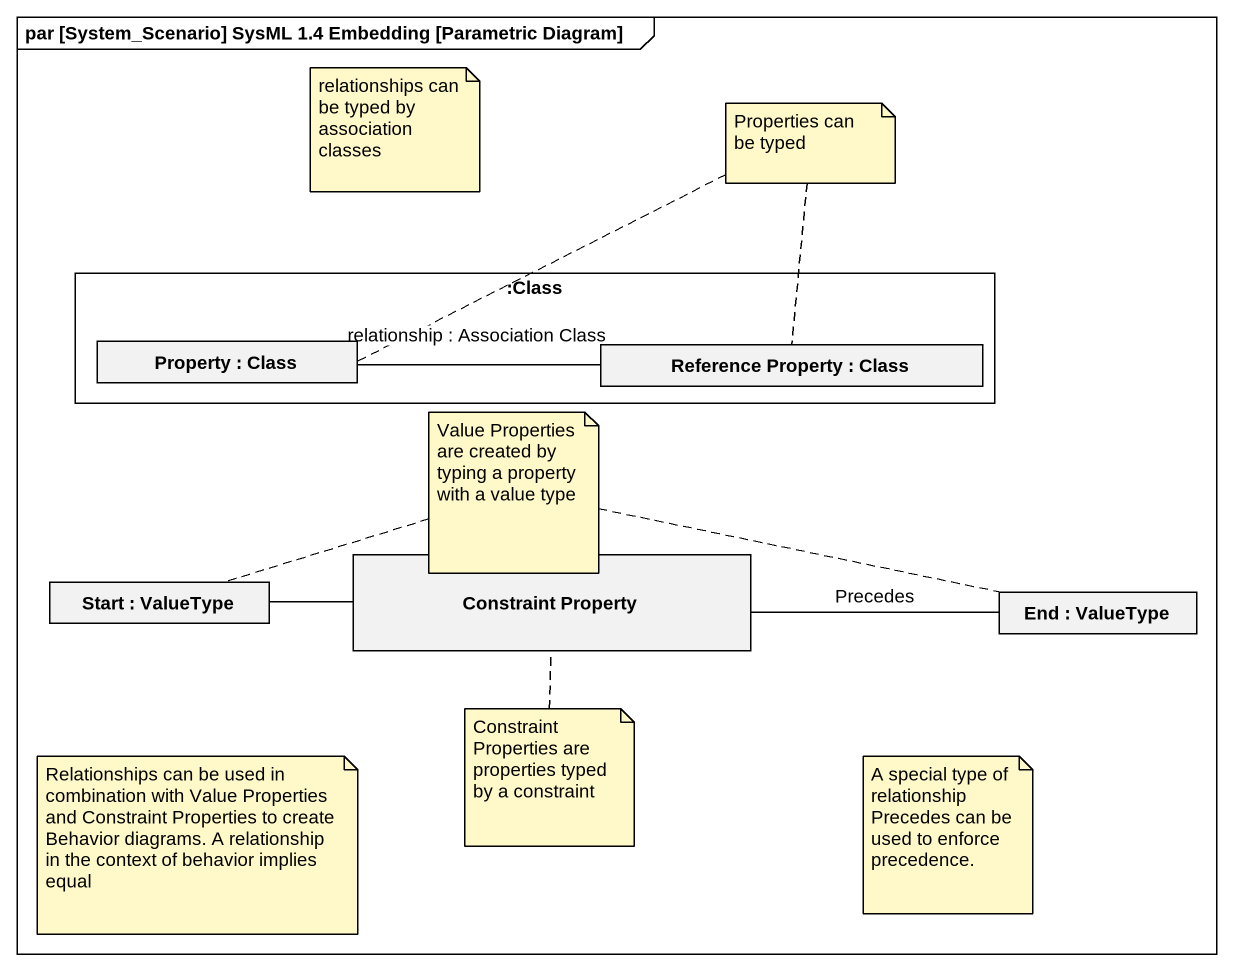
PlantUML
@startuml
mainframe par [System_Scenario] SysML 1.4 Embedding [Parametric Diagram]
rectangle ":Class" as Class_ {
  rectangle "Property : Class" as Property
  rectangle "Reference Property : Class" as Reference_Property
}
rectangle "Constraint Property" as Constraint_Property
rectangle "Start : ValueType" as Start_
rectangle "End : ValueType" as End_
Property -right- Reference_Property : relationship : Association Class
Constraint_Property -right- End_ : Precedes
Start_ -right- Constraint_Property
note as N1
  relationships can be typed by association classes
end note
note as N2
  Properties can be typed
end note
N2 .. Property
N2 .. Reference_Property
note as N3
  Value Properties are created by typing a property with a value type
end note
N3 .. Start_
N3 .. End_
note bottom of Constraint_Property : Constraint Properties are properties typed by a constraint
note as N5
  Relationships can be used in combination with Value Properties and Constraint Properties to create Behavior diagrams. A relationship in the context of behavior implies equal
end note
note as N6
  A special type of relationship Precedes can be used to enforce precedence.
end note
@enduml
